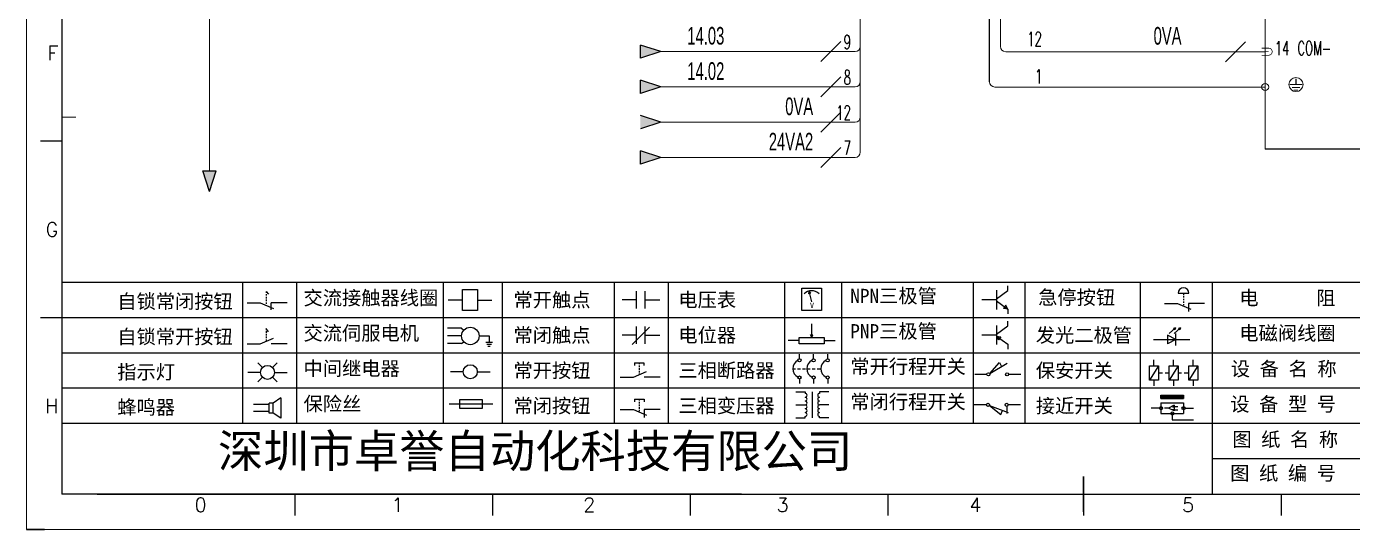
# Model space of a CAD drawing. Header units: millimetres. Extents: x -300 to 54435, y -106 to 60527.
# Drawn here: x 4320.3 to 4508.2, y 1900.2 to 1971.5 of the extents above; entities that cross this region are included whole.
import ezdxf
from ezdxf.enums import TextEntityAlignment as Align

# ---------------------------------------------------------------- set-up
doc = ezdxf.new("R2010")
doc.units = ezdxf.units.MM
doc.layers.add('AE_BOR', color=1, linetype='Continuous')
doc.layers.add('Dimension', color=3, linetype='Continuous', lineweight=13)
doc.styles.get("Standard").update_dxf_attribs({"font": ''})
doc.styles.add('WD', font='romans.shx', dxfattribs={"width": 0.8, "bigfont": 'gbcbig.shx'})
doc.styles.add('样式 8', font='arial.ttf', dxfattribs={"width": 0.6, "height": 2.5})
doc.styles.add('汉字', font='')
doc.styles.get('Standard').set_extended_font_data('SimSun')
doc.styles.get('汉字').set_extended_font_data('新宋体')

# ---------------------------------------------------------------- blocks, each defined once
blk = doc.blocks.new('*U4')
at = {"linetype": 'ByBlock'}
for p, q in [((-1909.23, -780.45), (-1909.23, -780.67)), ((-1909.23, -780.45), (-1908.92, -780.84)), ((-1909.23, -780.84), (-1909.23, -781.05)), ((-1909.23, -781.23), (-1909.23, -781.44)), ((-1909.23, -781.61), (-1909.23, -781.83)), ((-1911.92, -782.07), (-1910.06, -782.07)), ((-1910.06, -782.07), (-1908.18, -782.88)), ((-1909.23, -782), (-1909.23, -782.21)), ((-1909.23, -782.38), (-1909.23, -782.43)), ((-1908.52, -783.07), (-1908.52, -782.07)), ((-1906.25, -782.07), (-1908.52, -782.07))]:
    blk.add_line(p, q, dxfattribs=at)
blk = doc.blocks.new('*U6')
at = {"linetype": 'ByBlock'}
for p, q in [((-1908.88, -791.17), (-1909.23, -790.71)), ((-1909.23, -790.71), (-1909.23, -790.92)), ((-1911.92, -792.89), (-1910.06, -792.89)), ((-1910.06, -792.89), (-1908.18, -792.08)), ((-1909.23, -791.09), (-1909.23, -791.31)), ((-1909.23, -791.48), (-1909.23, -791.69)), ((-1909.23, -791.86), (-1909.23, -792.08)), ((-1909.23, -792.25), (-1909.23, -792.47)), ((-1906.25, -792.89), (-1908.52, -792.89))]:
    blk.add_line(p, q, dxfattribs=at)
blk = doc.blocks.new('蜂鸣器')
at = {"linetype": 'ByBlock'}
for p, q in [((-1908.8, -796.48), (-1911.01, -796.48)), ((-1908.25, -796.26), (-1908.8, -796.26)), ((-1908.8, -797.68), (-1908.8, -796.26)), ((-1907.17, -795.53), (-1908.25, -796.26)), ((-1908.25, -797.68), (-1908.25, -796.26)), ((-1907.17, -795.53), (-1907.17, -798.41)), ((-1908.8, -797.46), (-1911.01, -797.46)), ((-1908.25, -797.68), (-1908.8, -797.68)), ((-1907.17, -798.41), (-1908.25, -797.68))]:
    blk.add_line(p, q, dxfattribs=at)
blk = doc.blocks.new('指示灯')
at = {"linetype": 'ByBlock'}
for p, q in [((-1854.62, -775.59), (-1853.97, -776.23)), ((-1851.9, -775.59), (-1852.54, -776.23)), ((-1854.25, -776.92), (-1856.06, -776.92)), ((-1854.62, -778.25), (-1853.97, -777.61)), ((-1851.9, -778.25), (-1852.54, -777.61)), ((-1852.26, -776.92), (-1850.45, -776.92))]:
    blk.add_line(p, q, dxfattribs=at)
blk.add_circle((-1853.26, -776.92), 0.992, dxfattribs=at)
blk = doc.blocks.new('交流接触器线圈')
at = {"linetype": 'ByBlock'}
for p, q in [((-1880.82, -781.77), (-1882.87, -781.77)), ((-1878.72, -781.77), (-1876.67, -781.77))]:
    blk.add_line(p, q, dxfattribs=at)
blk.add_lwpolyline([(-1880.82, -780.28), (-1878.72, -780.28), (-1878.72, -783.26), (-1880.82, -783.26)], close=True, dxfattribs=at)
blk = doc.blocks.new('交流伺服电机')
at = {"linetype": 'ByBlock'}
for p, q in [((-1880.97, -785.75), (-1882.94, -785.75)), ((-1880.97, -786.85), (-1882.94, -786.85)), ((-1880.97, -785.75), (-1880.65, -786.03)), ((-1878.49, -786.85), (-1877.07, -786.85)), ((-1877.07, -786.85), (-1877.07, -787.72)), ((-1880.97, -787.94), (-1882.94, -787.94)), ((-1880.97, -787.94), (-1880.65, -787.67)), ((-1877.54, -787.72), (-1876.59, -787.72)), ((-1877.38, -788.01), (-1876.75, -788.01)), ((-1877.23, -788.29), (-1876.9, -788.29))]:
    blk.add_line(p, q, dxfattribs=at)
blk.add_circle((-1879.73, -786.85), 1.24, dxfattribs=at)
blk = doc.blocks.new('中间继电器')
at = {"linetype": 'ByBlock'}
for p, q in [((-1880.72, -791.92), (-1882.54, -791.92)), ((-1878.74, -791.92), (-1876.92, -791.92))]:
    blk.add_line(p, q, dxfattribs=at)
blk.add_circle((-1879.73, -791.92), 0.992, dxfattribs=at)
blk = doc.blocks.new('保险丝')
at = {"linetype": 'ByBlock'}
blk.add_line((-1882.72, -796.49), (-1876.55, -796.49), dxfattribs=at)
blk.add_lwpolyline([(-1881.2, -795.86), (-1878.06, -795.86), (-1878.06, -797.12), (-1881.2, -797.12)], close=True, dxfattribs=at)
blk = doc.blocks.new('常开按钮')
at = {"linetype": 'ByBlock'}
for p, q in [((-1910.06, -787.73), (-1908.18, -786.93)), ((-1909.9, -785.68), (-1908.56, -785.68)), ((-1909.9, -785.68), (-1909.9, -786.07)), ((-1909.23, -785.68), (-1909.23, -785.89)), ((-1909.23, -786.06), (-1909.23, -786.28)), ((-1909.23, -786.45), (-1909.23, -786.67)), ((-1909.23, -786.84), (-1909.23, -787.05)), ((-1909.23, -787.22), (-1909.23, -787.38)), ((-1908.56, -785.68), (-1908.56, -786.07)), ((-1911.92, -787.73), (-1910.06, -787.73)), ((-1906.25, -787.73), (-1908.52, -787.73))]:
    blk.add_line(p, q, dxfattribs=at)
blk = doc.blocks.new('常开触点')
at = {"linetype": 'ByBlock'}
for p, q in [((-1853.82, -782.99), (-1853.82, -780.56)), ((-1852.6, -782.99), (-1852.6, -780.56)), ((-1853.82, -781.77), (-1855.88, -781.77)), ((-1852.6, -781.77), (-1850.55, -781.77))]:
    blk.add_line(p, q, dxfattribs=at)
blk = doc.blocks.new('常闭触点')
at = {"linetype": 'ByBlock'}
for p, q in [((-1853.82, -786.77), (-1855.88, -786.77)), ((-1852.01, -785.66), (-1854.43, -788.1)), ((-1853.82, -787.99), (-1853.82, -785.56)), ((-1852.6, -787.99), (-1852.6, -785.56)), ((-1852.6, -786.77), (-1850.55, -786.77))]:
    blk.add_line(p, q, dxfattribs=at)
blk = doc.blocks.new('常闭按钮')
at = {"linetype": 'ByBlock'}
for p, q in [((-1854.11, -790.83), (-1852.77, -790.83)), ((-1854.11, -790.83), (-1854.11, -791.22)), ((-1853.44, -790.83), (-1853.44, -791.04)), ((-1852.77, -790.83), (-1852.77, -791.22)), ((-1856.13, -792.28), (-1854.28, -792.28)), ((-1854.28, -792.28), (-1852.4, -793.09)), ((-1853.44, -791.21), (-1853.44, -791.43)), ((-1853.44, -791.6), (-1853.44, -791.82)), ((-1853.44, -791.99), (-1853.44, -792.2)), ((-1853.44, -792.37), (-1853.44, -792.53)), ((-1850.47, -792.28), (-1852.73, -792.28)), ((-1852.73, -792.28), (-1852.73, -793.43))]:
    blk.add_line(p, q, dxfattribs=at)
blk = doc.blocks.new('电压表')
at = {"linetype": 'ByBlock'}
for p, q in [((-1814.84, -780.75), (-1814.91, -781.13)), ((-1814.6, -781.05), (-1814.91, -781.13)), ((-1814.84, -780.75), (-1814.46, -782.26)), ((-1814.84, -780.75), (-1814.6, -781.05))]:
    blk.add_line(p, q, dxfattribs=at)
blk.add_lwpolyline([(-1815.84, -780.34), (-1813.07, -780.34), (-1813.07, -783.49), (-1815.84, -783.49)], close=True, dxfattribs=at)
blk.add_arc((-1814.46, -782.26), 1.56, 46.8313, 133.1687, dxfattribs=at)
at = {"linetype": 'ByBlock', "insert": (-1814.7, -782.39), "char_height": 0.75, "width": 0.6768, "attachment_point": 1}
blk.add_mtext('V', dxfattribs=at)
blk = doc.blocks.new('电位器')
at = {"linetype": 'ByBlock'}
for p, q in [((-1814.45, -787.3), (-1814.45, -785.39)), ((-1814.45, -787.3), (-1814.62, -786.96)), ((-1814.62, -786.96), (-1814.27, -786.96)), ((-1814.45, -787.3), (-1814.27, -786.96)), ((-1816.21, -787.75), (-1817.79, -787.75)), ((-1812.68, -787.75), (-1811.1, -787.75))]:
    blk.add_line(p, q, dxfattribs=at)
blk.add_lwpolyline([(-1816.21, -787.3), (-1812.68, -787.3), (-1812.68, -788.2), (-1816.21, -788.2)], close=True, dxfattribs=at)
blk = doc.blocks.new('三相断路器')
at = {"linetype": 'ByBlock'}
for p, q in [((-1816.17, -790.33), (-1816.17, -789.7)), ((-1814.17, -790.33), (-1814.17, -789.7)), ((-1812.18, -790.33), (-1812.18, -789.7)), ((-1817.14, -791.74), (-1816.72, -791.74)), ((-1816.45, -791.74), (-1816.03, -791.74)), ((-1815.76, -791.74), (-1815.34, -791.74)), ((-1815.07, -791.74), (-1814.65, -791.74)), ((-1814.38, -791.74), (-1813.96, -791.74)), ((-1813.69, -791.74), (-1813.27, -791.74)), ((-1816.17, -793.19), (-1816.17, -793.83)), ((-1814.17, -793.19), (-1814.17, -793.83)), ((-1812.18, -793.19), (-1812.18, -793.83))]:
    blk.add_line(p, q, dxfattribs=at)
for centre in [(-1816.17, -790.55), (-1814.17, -790.55), (-1812.18, -790.55), (-1816.17, -792.98), (-1814.17, -792.98), (-1812.18, -792.98)]:
    blk.add_circle(centre, 0.219, dxfattribs=at)
for centre in [(-1815.81, -791.74), (-1813.82, -791.74), (-1811.83, -791.74)]:
    blk.add_arc(centre, 1.32, 115.5791, 244.4209, dxfattribs=at)
blk = doc.blocks.new('三相变压器')
at = {"linetype": 'ByBlock'}
for p, q in [((-1816.69, -795.03), (-1815.37, -795.03)), ((-1815.37, -795.03), (-1815.37, -795.24)), ((-1814.34, -798.7), (-1814.34, -795.04)), ((-1812, -795.03), (-1813.32, -795.03)), ((-1813.32, -795.03), (-1813.32, -795.24)), ((-1816.69, -796.87), (-1815.37, -796.87)), ((-1815.37, -798.71), (-1815.37, -798.5)), ((-1812, -796.87), (-1813.32, -796.87)), ((-1813.32, -798.71), (-1813.32, -798.5)), ((-1816.69, -798.71), (-1815.37, -798.71)), ((-1812, -798.71), (-1813.32, -798.71))]:
    blk.add_line(p, q, dxfattribs=at)
for centre, start, end in [((-1815.37, -795.51), 270, 90), ((-1815.37, -796.06), 270, 90), ((-1815.37, -796.6), 270, 90), ((-1813.32, -795.51), 90, 270), ((-1813.32, -796.06), 90, 270), ((-1813.32, -796.6), 90, 270), ((-1815.37, -797.14), 270, 90), ((-1815.37, -797.68), 270, 90), ((-1815.37, -798.23), 270, 90), ((-1813.32, -797.14), 90, 270), ((-1813.32, -797.68), 90, 270), ((-1813.32, -798.23), 90, 270)]:
    blk.add_arc(centre, 0.271, start, end, dxfattribs=at)
blk = doc.blocks.new('NPN三极管')
at = {"linetype": 'ByBlock'}
for p, q in [((-1785.73, -780.61), (-1785.73, -783.32)), ((-1785.73, -781.82), (-1784.15, -780.66)), ((-1784.15, -780.66), (-1784.15, -779.98)), ((-1785.73, -781.97), (-1787.81, -781.97)), ((-1785.73, -782.11), (-1784.15, -783.27)), ((-1784.41, -782.73), (-1784.74, -783.18)), ((-1784.15, -783.27), (-1784.74, -783.18)), ((-1784.15, -783.27), (-1784.41, -782.73)), ((-1784.15, -783.27), (-1784.15, -783.96))]:
    blk.add_line(p, q, dxfattribs=at)
blk = doc.blocks.new('PNP三极管')
at = {"linetype": 'ByBlock'}
for p, q in [((-1784.9, -785.38), (-1784.9, -788.09)), ((-1783.32, -785.43), (-1783.32, -784.75)), ((-1784.9, -786.74), (-1786.98, -786.74)), ((-1784.9, -786.59), (-1783.32, -785.43)), ((-1784.9, -786.88), (-1783.32, -788.04)), ((-1784.9, -786.88), (-1784.31, -786.97)), ((-1784.9, -786.88), (-1784.64, -787.42)), ((-1784.31, -786.97), (-1784.64, -787.42)), ((-1783.32, -788.04), (-1783.32, -788.73))]:
    blk.add_line(p, q, dxfattribs=at)
blk = doc.blocks.new('常开行程开关')
at = {"linetype": 'ByBlock'}
for p, q in [((-1785.89, -792.17), (-1784.52, -790.62)), ((-1785.89, -792.17), (-1783.43, -790.72)), ((-1784.52, -790.62), (-1784.19, -791.17)), ((-1786.29, -792.3), (-1788.01, -792.3)), ((-1781.48, -792.3), (-1783.21, -792.3))]:
    blk.add_line(p, q, dxfattribs=at)
for centre in [(-1786.07, -792.3), (-1783.42, -792.3)]:
    blk.add_circle(centre, 0.219, dxfattribs=at)
blk = doc.blocks.new('常闭行程开关')
at = {"linetype": 'ByBlock'}
for p, q in [((-1786.34, -796.62), (-1788.07, -796.62)), ((-1781.54, -796.62), (-1783.26, -796.62)), ((-1785.93, -796.72), (-1783.25, -797.7)), ((-1785.93, -796.72), (-1784.3, -798)), ((-1784.3, -798), (-1784.08, -797.4)), ((-1783.48, -796.84), (-1783.48, -797.85))]:
    blk.add_line(p, q, dxfattribs=at)
for centre in [(-1786.12, -796.62), (-1783.48, -796.62)]:
    blk.add_circle(centre, 0.219, dxfattribs=at)
blk = doc.blocks.new('发光二极管')
at = {"linetype": 'ByBlock'}
for p, q in [((-1755.78, -785.92), (-1754.89, -785.14)), ((-1754.89, -785.14), (-1755.2, -785.22)), ((-1755.2, -785.22), (-1755.01, -785.43)), ((-1755.08, -785.92), (-1754.18, -785.14)), ((-1754.89, -785.14), (-1755.01, -785.43)), ((-1754.18, -785.14), (-1754.49, -785.22)), ((-1754.49, -785.22), (-1754.31, -785.43)), ((-1754.18, -785.14), (-1754.31, -785.43)), ((-1758.01, -786.77), (-1752.89, -786.77)), ((-1754.84, -786.77), (-1756.04, -786.16)), ((-1756.04, -786.16), (-1756.04, -787.39)), ((-1754.84, -786.77), (-1756.04, -787.39)), ((-1754.84, -787.63), (-1754.84, -785.92))]:
    blk.add_line(p, q, dxfattribs=at)
blk = doc.blocks.new('保安开关')
at = {"linetype": 'ByBlock'}
for p, q in [((-1757.33, -790.79), (-1758.6, -792.81)), ((-1757.96, -790.79), (-1757.96, -789.97)), ((-1754.54, -790.79), (-1755.81, -792.81)), ((-1755.17, -790.79), (-1755.17, -789.97)), ((-1751.75, -790.79), (-1753.02, -792.81)), ((-1752.39, -790.79), (-1752.39, -789.97)), ((-1757.96, -792.81), (-1757.96, -793.62)), ((-1757.33, -791.8), (-1756.72, -791.8)), ((-1756.35, -791.8), (-1755.89, -791.8)), ((-1755.17, -792.81), (-1755.17, -793.62)), ((-1754.52, -791.8), (-1754.06, -791.8)), ((-1753.69, -791.8), (-1753.08, -791.8)), ((-1752.39, -792.81), (-1752.39, -793.62))]:
    blk.add_line(p, q, dxfattribs=at)
for points in [[(-1758.6, -790.79), (-1757.33, -790.79), (-1757.33, -792.81), (-1758.6, -792.81)], [(-1755.81, -790.79), (-1754.54, -790.79), (-1754.54, -792.81), (-1755.81, -792.81)], [(-1753.02, -790.79), (-1751.75, -790.79), (-1751.75, -792.81), (-1753.02, -792.81)]]:
    blk.add_lwpolyline(points, close=True, dxfattribs=at)
blk = doc.blocks.new('接近开关')
at = {"linetype": 'ByBlock'}
h = blk.add_hatch(dxfattribs=at)
h.set_pattern_fill('ANSI31', color=256, scale=0.01, style=0)
h.set_pattern_definition([(45, (-89.131516, -30.795668), (-0.0224506403, 0.0224506403), [])])
h.paths.add_polyline_path([(-1516.96, -1123.35), (-1516.96, -1122.85), (-1513.76, -1122.85), (-1513.76, -1123.35)])
for p, q in [((-1516.96, -1123.35), (-1516.96, -1122.85)), ((-1516.96, -1122.85), (-1513.76, -1122.85)), ((-1516.96, -1123.35), (-1513.76, -1123.35)), ((-1513.76, -1122.85), (-1513.76, -1123.35)), ((-1517.18, -1124.71), (-1518.36, -1124.71)), ((-1516.96, -1123.95), (-1513.76, -1123.95)), ((-1516.96, -1123.95), (-1516.96, -1125.47)), ((-1516.96, -1125.47), (-1513.76, -1125.47)), ((-1515.91, -1124.71), (-1516.45, -1124.71)), ((-1515.11, -1124.31), (-1515.91, -1124.71)), ((-1515.11, -1125.11), (-1515.91, -1124.71)), ((-1515.33, -1124.53), (-1515.17, -1124.53)), ((-1515.33, -1124.88), (-1515.17, -1124.88)), ((-1515.25, -1124.45), (-1515.25, -1124.61)), ((-1515.11, -1124.31), (-1515.11, -1125.11)), ((-1515.11, -1124.48), (-1514.58, -1124.48)), ((-1515.11, -1124.94), (-1514.58, -1124.94)), ((-1513.76, -1123.95), (-1513.76, -1125.47)), ((-1513.54, -1124.71), (-1512.36, -1124.71)), ((-1515.36, -1125.69), (-1515.36, -1126.36)), ((-1515.36, -1126.36), (-1512.36, -1126.36))]:
    blk.add_line(p, q, dxfattribs=at)
for centre in [(-1516.96, -1124.71), (-1515.36, -1125.47), (-1513.76, -1124.71)]:
    blk.add_circle(centre, 0.225, dxfattribs=at)
blk = doc.blocks.new('急停按钮')
at = {"linetype": 'ByBlock'}
for p, q in [((-1.86, 0), (0, 0)), ((0, 0), (1.88, -0.81)), ((0.06, 1.45), (1.61, 1.45)), ((0.83, 1.45), (0.83, 1.24)), ((0.83, 1.07), (0.83, 0.85)), ((0.83, 0.68), (0.83, 0.47)), ((0.83, 0.29), (0.83, 0.08)), ((3.81, 0), (1.54, 0)), ((1.54, 0), (1.54, -1.15)), ((0.83, -0.09), (0.83, -0.24))]:
    blk.add_line(p, q, dxfattribs=at)
blk.add_arc((0.83, 1.45), 0.774, 0, 180)

msp = doc.modelspace()

# ---------------------------------------------------------------- hatches: boundary and pattern name
for points in [[(4407.327, 1966.963), (4407.327, 1968.834), (4410.246, 1967.899)], [(4407.327, 1961.963), (4407.327, 1963.834), (4410.246, 1962.899)], [(4410.246, 1957.899), (4407.327, 1956.963), (4407.327, 1958.834)], [(4407.327, 1951.963), (4407.327, 1953.834), (4410.246, 1952.899)], [(4346.28, 1948.079), (4345.344, 1950.997), (4347.215, 1950.997)]]:
    msp.add_hatch(color=256).paths.add_polyline_path(points)

# ---------------------------------------------------------------- linework, layer by layer
at = {"color": 7}
for p, q in [((4325.344, 2105.205), (4325.344, 1905.205)), ((4330.374, 1905.205), (4609.874, 1905.205)), ((4451.141, 1905.205), (4511.091, 1905.205))]:
    msp.add_line(p, q, dxfattribs=at)
at = {"lineweight": 0}
for p, q in [((4438.491, 2027.954), (4438.491, 1953.649)), ((4458.347, 1968.641), (4458.347, 2027.954)), ((4410.246, 1967.899), (4437.741, 1967.899)), ((4495.861, 1967.891), (4459.097, 1967.891)), ((4410.246, 1962.899), (4437.741, 1962.899)), ((4495.861, 1962.887), (4457.552, 1962.887)), ((4501.124, 1963.23), (4499.335, 1963.23)), ((4500.791, 1962.801), (4499.667, 1962.801)), ((4500.506, 1962.454), (4499.933, 1962.454)), ((4410.246, 1957.899), (4437.741, 1957.899)), ((4410.246, 1952.899), (4437.741, 1952.899))]:
    msp.add_line(p, q, dxfattribs=at)
for p, q in [((4456.802, 1963.637), (4456.802, 2026.494)), ((4407.327, 1966.963), (4407.327, 1968.834)), ((4410.246, 1967.899), (4407.327, 1968.834)), ((4410.246, 1967.899), (4407.327, 1966.963)), ((4407.327, 1961.963), (4407.327, 1963.834)), ((4410.246, 1962.899), (4407.327, 1963.834)), ((4500.229, 1964.026), (4500.229, 1963.237)), ((4410.246, 1962.899), (4407.327, 1961.963)), ((4410.246, 1957.899), (4407.327, 1958.834)), ((4410.246, 1957.899), (4407.327, 1956.963)), ((4524.489, 1954.09), (4495.861, 1954.09)), ((4407.327, 1951.963), (4407.327, 1953.834)), ((4410.246, 1952.899), (4407.327, 1953.834)), ((4410.246, 1952.899), (4407.327, 1951.963)), ((4346.28, 1948.079), (4345.344, 1950.997)), ((4345.344, 1950.997), (4347.215, 1950.997)), ((4346.28, 1948.079), (4347.215, 1950.997))]:
    msp.add_line(p, q)
at = {"color": 3, "lineweight": 0}
msp.add_line((4346.28, 1950.997), (4346.28, 1996.92), dxfattribs=at)
at = {"color": 7, "lineweight": 9, "ltscale": 0.1}
for p, q in [((4325.344, 1958.634), (4327.343, 1958.634)), ((4421.679, 1905.205), (4451.141, 1905.205)), ((4449.783, 1905.205), (4449.783, 1905.205)), ((4449.783, 1905.205), (4449.783, 1905.205)), ((4449.783, 1905.205), (4449.783, 1905.205)), ((4449.783, 1905.205), (4449.783, 1905.205))]:
    msp.add_line(p, q, dxfattribs=at)
at = {"color": 7, "linetype": 'ByBlock'}
for p, q in [((4612.344, 1935.205), (4325.344, 1935.205)), ((4612.344, 1930.205), (4325.344, 1930.205)), ((4612.344, 1925.205), (4325.344, 1925.205)), ((4612.344, 1920.205), (4325.344, 1920.205)), ((4612.344, 1915.205), (4325.344, 1915.205)), ((4612.344, 1910.205), (4488.367, 1910.205))]:
    msp.add_line(p, q, dxfattribs=at)
at = {"color": 7, "lineweight": -2}
for p, q in [((4350.923, 1935.205), (4350.923, 1915.205)), ((4358.6, 1935.205), (4358.6, 1915.205)), ((4379.39, 1935.205), (4379.39, 1915.205)), ((4387.743, 1935.205), (4387.743, 1915.205)), ((4403.598, 1935.205), (4403.598, 1915.205)), ((4411.247, 1935.205), (4411.247, 1915.205)), ((4427.739, 1935.205), (4427.739, 1915.205)), ((4435.841, 1935.205), (4435.841, 1915.205)), ((4454.46, 1935.205), (4454.46, 1915.205)), ((4461.819, 1935.205), (4461.819, 1915.205)), ((4478.13, 1935.205), (4478.13, 1915.205)), ((4488.367, 1935.205), (4488.367, 1905.29))]:
    msp.add_line(p, q, dxfattribs=at)
at = {"color": 7, "ltscale": 2}
msp.add_line((4421.679, 1905.205), (4325.344, 1905.205), dxfattribs=at)
at = {"lineweight": 0}
msp.add_lwpolyline([(4495.861, 1954.09), (4495.861, 2082.178), (4524.489, 2082.178), (4524.489, 1954.09)], dxfattribs=at)
at = {"color": 3, "lineweight": 0, "const_width": 0.1, "flags": 128}
msp.add_lwpolyline([(4496.361, 1967.891), (4494.861, 1967.891)], dxfattribs=at)
msp.add_lwpolyline([(4495.361, 1968.391), (4496.361, 1968.391, -1), (4496.361, 1967.391), (4495.361, 1967.391)], format="xyb", dxfattribs=at)
at = {"lineweight": 0}
for centre, radius in [((4500.229, 1963.237), 1), ((4495.861, 1962.887), 0.5)]:
    msp.add_circle(centre, radius, dxfattribs=at)
for centre, start, end in [((4437.741, 1968.649), 270, 0), ((4459.097, 1968.641), 180, 270), ((4437.741, 1963.649), 270, 0), ((4457.552, 1963.637), 180, 270), ((4437.741, 1958.649), 270, 0), ((4437.741, 1953.649), 270, 0)]:
    msp.add_arc(centre, 0.75, start, end, dxfattribs=at)
at = {"layer": 'AE_BOR', "color": 7, "lineweight": 15}
for p, q in [((4320.341, 1900.205), (4320.341, 2110.205)), ((4617.341, 1900.205), (4320.341, 1900.205))]:
    msp.add_line(p, q, dxfattribs=at)
at = {"layer": 'AE_BOR', "color": 7}
for p, q in [((4325.344, 1955.205), (4322.344, 1955.205)), ((4325.344, 1930.205), (4322.344, 1930.205)), ((4358.374, 1905.205), (4358.374, 1902.205)), ((4386.374, 1905.205), (4386.374, 1902.205)), ((4414.374, 1905.205), (4414.374, 1902.205)), ((4442.374, 1905.205), (4442.374, 1902.205)), ((4470.124, 1905.205), (4470.124, 1902.205)), ((4498.124, 1905.205), (4498.124, 1902.205))]:
    msp.add_line(p, q, dxfattribs=at)
at = {"layer": 'AE_BOR', "color": 7, "lineweight": 30}
for p, q in [((4470.124, 1907.705), (4470.124, 1902.705)), ((4470.124, 1905.205), (4470.124, 1902.705)), ((4320.341, 1900.205), (4322.874, 1900.205))]:
    msp.add_line(p, q, dxfattribs=at)
at = {"layer": 'Dimension', "lineweight": 0}
for p, q in [((4432.884, 1966.484), (4435.712, 1969.313)), ((4490.254, 1966.476), (4493.083, 1969.305)), ((4432.884, 1961.484), (4435.712, 1964.313)), ((4432.884, 1956.484), (4435.712, 1959.313)), ((4432.884, 1951.484), (4435.712, 1954.313))]:
    msp.add_line(p, q, dxfattribs=at)

# ---------------------------------------------------------------- block references
at = {"color": 7, "linetype": 'ByBlock'}
for name, p in [('*U4', (6263.532, 2714.382)), ('交流接触器线圈', (6262.957, 2714.474)), ('常开触点', (6260.611, 2714.502)), ('电压表', (6246.05, 2714.721)), ('NPN三极管', (6243.538, 2714.708)), ('PNP三极管', (6242.712, 2714.479)), ('*U6', (6263.532, 2719.382)), ('交流伺服电机', (6262.957, 2714.474)), ('常闭触点', (6260.611, 2714.502)), ('电位器', (6246.05, 2714.721)), ('发光二极管', (6238.056, 2713.897)), ('三相断路器', (6246.05, 2714.721)), ('保安开关', (6238.056, 2714.186)), ('指示灯', (6207.747, 2699.382)), ('中间继电器', (6262.957, 2714.474)), ('常开按钮', (6316.397, 2709.502)), ('常开行程开关', (6242.712, 2714.479)), ('蜂鸣器', (6263.532, 2714.382)), ('保险丝', (6262.957, 2714.474)), ('常闭按钮', (6260.611, 2709.502)), ('三相变压器', (6246.05, 2714.721)), ('接近开关', (5998.057, 3042.103)), ('常闭行程开关', (6242.712, 2714.479))]:
    msp.add_blockref(name, p, dxfattribs=at)
at = {"color": 7}
msp.add_blockref('急停按钮', (4483.456, 1932.221), dxfattribs=at)

# ---------------------------------------------------------------- texts
at = {"lineweight": 0, "style": 'WD', "width": 0.6}
for s, p in [('9', (4437.15, 1968.257)), ('12', (4464.213, 1968.688)), ('1', (4464.279, 1963.374)), ('8', (4437.15, 1963.257)), ('12', (4437.15, 1958.257)), ('7', (4437.15, 1953.257))]:
    msp.add_text(s, height=2, dxfattribs=at).set_placement(p, align=Align.RIGHT)
for s, p in [('14', (4497.229, 1967.385)), ('COM-', (4500.441, 1967.385))]:
    msp.add_text(s, height=2, dxfattribs=at).set_placement(p)
at = {"color": 7, "char_height": 2, "attachment_point": 1, "style": '汉字'}
for s, insert in [('{\\fKaiTi_GB2312|b0|i0|c134|p49;自锁常闭按钮}', (4333.2, 1933.52)), ('{\\fKaiTi_GB2312|b0|i0|c134|p49;交流接触器线圈}', (4359.594, 1934.014)), ('{\\fKaiTi_GB2312|b0|i0|c134|p49;常开触点}', (4389.348, 1933.726)), ('{\\fKaiTi_GB2312|b0|i0|c134|p49;电压表}', (4412.707, 1933.736)), ('{\\fKaiTi_GB2312|b0|i0|c134|p49;NPN三极管}', (4437.074, 1934.297)), ('{\\fKaiTi_GB2312|b0|i0|c134|p49;急停按钮}', (4463.695, 1934.084)), ('{\\fKaiTi_GB2312|b0|i0|c134|p49;电      阻}', (4492.202, 1934.012)), ('{\\fKaiTi_GB2312|b0|i0|c134|p49;自锁常开按钮}', (4333.2, 1928.52)), ('{\\fKaiTi_GB2312|b0|i0|c134|p49;交流伺服电机}', (4359.594, 1929.014)), ('{\\fKaiTi_GB2312|b0|i0|c134|p49;常闭触点}', (4389.348, 1928.726)), ('{\\fKaiTi_GB2312|b0|i0|c134|p49;电位器}', (4412.707, 1928.736)), ('{\\fKaiTi_GB2312|b0|i0|c134|p49;PNP三极管}', (4437.074, 1929.297)), ('{\\fKaiTi_GB2312|b0|i0|c134|p49;发光二极管}', (4463.362, 1928.726)), ('{\\fKaiTi_GB2312|b0|i0|c134|p49;电磁阀线圈}', (4492.202, 1929.012)), ('{\\fKaiTi_GB2312|b0|i0|c134|p49;中间继电器}', (4359.594, 1924.014)), ('{\\fKaiTi_GB2312|b0|i0|c134|p49;常开按钮}', (4389.348, 1923.726)), ('{\\fKaiTi_GB2312|b0|i0|c134|p49;三相断路器}', (4412.707, 1923.736)), ('{\\fKaiTi_GB2312|b0|i0|c134|p49;常开行程开关}', (4437.074, 1924.297)), ('{\\fKaiTi_GB2312|b0|i0|c134|p0;设 备 名 称}', (4490.995, 1923.961)), ('{\\fKaiTi_GB2312|b0|i0|c134|p49;指示灯}', (4333.2, 1923.52)), ('{\\fKaiTi_GB2312|b0|i0|c134|p49;保安开关}', (4463.362, 1923.726)), ('{\\fKaiTi_GB2312|b0|i0|c134|p49;蜂鸣器}', (4333.2, 1918.52)), ('{\\fKaiTi_GB2312|b0|i0|c134|p49;保险丝}', (4359.594, 1919.014)), ('{\\fKaiTi_GB2312|b0|i0|c134|p49;常闭按钮}', (4389.348, 1918.726)), ('{\\fKaiTi_GB2312|b0|i0|c134|p49;三相变压器}', (4412.707, 1918.736)), ('{\\fKaiTi_GB2312|b0|i0|c134|p49;常闭行程开关}', (4437.074, 1919.297)), ('{\\fKaiTi_GB2312|b0|i0|c134|p49;接近开关}', (4463.362, 1918.726)), ('{\\fKaiTi_GB2312|b0|i0|c134|p0;设 备 型 号}', (4490.92, 1918.961)), ('{\\fKaiTi_GB2312|b0|i0|c134|p0;图 纸 名 称}', (4491.204, 1913.961)), ('{\\fKaiTi_GB2312|b0|i0|c134|p0;图 纸 编 号}', (4490.906, 1909.177))]:
    msp.add_mtext(s, dxfattribs=dict(at, insert=insert))
at = {"color": 7, "lineweight": -2, "insert": (4347.477, 1913.676), "char_height": 4.70644, "width": 96.11383, "attachment_point": 1}
msp.add_mtext('深圳市卓誉自动化科技有限公司', dxfattribs=at)
at = {"layer": 'AE_BOR', "color": 7, "style": 'WD'}
for s, p in [('F', (4324.844, 1967.705)), ('G', (4324.844, 1942.705)), ('H', (4324.844, 1917.705))]:
    msp.add_text(s, height=2, dxfattribs=at).set_placement(p, align=Align.MIDDLE_RIGHT)
for s, p in [('0', (4345.011, 1902.705)), ('1', (4372.936, 1902.705)), ('2', (4400.086, 1902.705)), ('3', (4427.486, 1902.705)), ('4', (4454.786, 1902.705)), ('5', (4484.935, 1902.705))]:
    msp.add_text(s, height=2, dxfattribs=at).set_placement(p, align=Align.CENTER)
at = {"layer": 'Dimension', "color": 3, "lineweight": 0, "style": '样式 8', "width": 0.6}
for s, p in [('14.03', (4413.977, 1968.899)), ('0VA', (4480.049, 1968.891)), ('14.02', (4413.977, 1963.899))]:
    msp.add_text(s, height=2.5, dxfattribs=at).set_placement(p)
for s, p in [('0VA', (4431.813, 1958.899)), ('24VA2', (4431.813, 1953.899))]:
    msp.add_text(s, height=2.5, dxfattribs=at).set_placement(p, align=Align.RIGHT)

doc.saveas('drawing.dxf')
